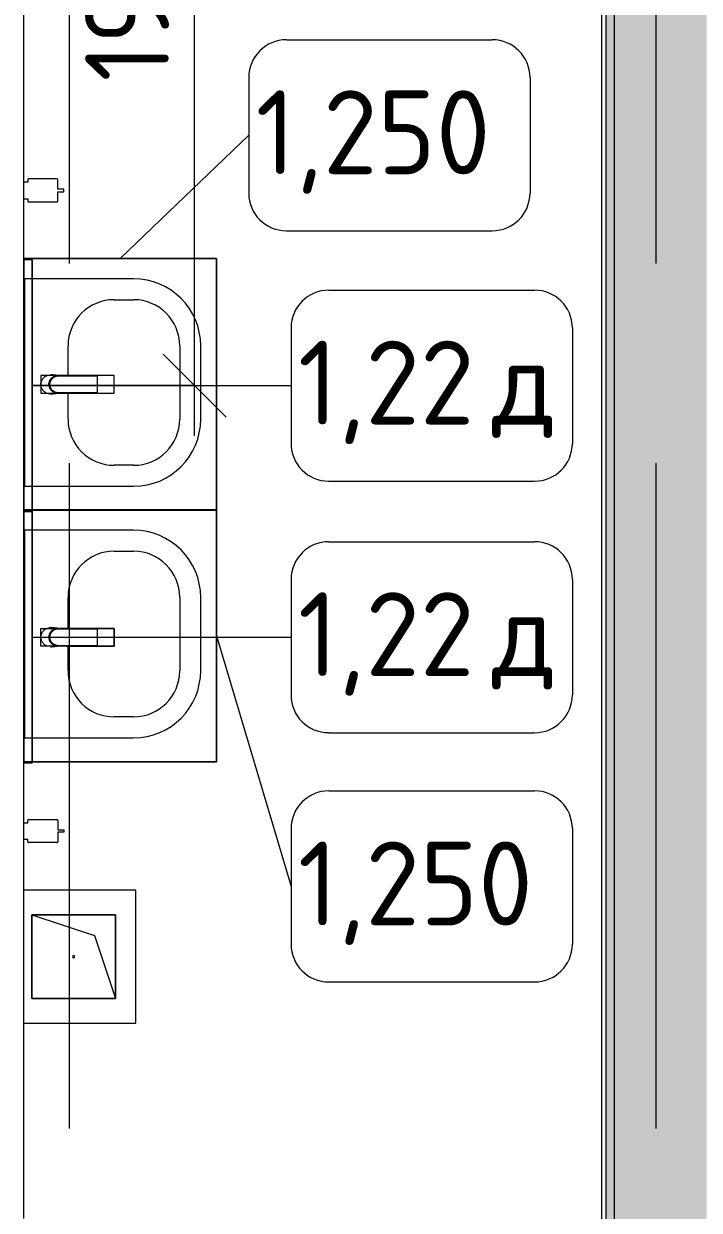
# Model space of a CAD drawing. Header units: millimetres. Extents: x 957 to 228198, y -8553 to 29000.
# Drawn here: x 60203 to 61815, y 3760 to 6590 of the extents above; entities that cross this region are included whole.
import ezdxf

# ---------------------------------------------------------------- set-up
doc = ezdxf.new("R2010")
doc.units = ezdxf.units.MM
doc.linetypes.add('Осевая', pattern=[3175, 635, -476.25, 1587.5, -476.25])
for name, color, linetype, lineweight in [('0-1', 7, 'Continuous', 9), ('A-ANNO-DIMS', 7, 'Continuous', 9), ('A-ANNO-DIMS-100', 7, 'Continuous', 9), ('A-GENM', 7, 'Continuous', 9), ('A-WALL', 7, 'Continuous', 9), ('I-FURN-IDEN', 7, 'Continuous', 9), ('I-WALL', 7, 'Continuous', 9), ('P-SANR-FIXT-1', 7, 'Continuous', 13), ('Оси-2', 7, 'Осевая', 9)]:
    doc.layers.add(name, color=color, linetype=linetype, lineweight=lineweight)
for name, color, linetype, lineweight, true_color in [('A-WALL-FNSH-1', 9, 'Continuous', 9, 0x808080), ('I-FURN-1', 9, 'Continuous', 9, 0x808080), ('P-SANR-FIXT-2', 9, 'Continuous', 13, 0x808080)]:
    doc.layers.add(name, color=color, linetype=linetype, lineweight=lineweight, true_color=true_color)
doc.styles.add('GOST Common_3', font='GOST_Common.ttf', dxfattribs={"height": 200})
doc.styles.add('ISOCPEUR_3', font='isocpeur.ttf', dxfattribs={"width": 0.9, "height": 200})
doc.dimstyles.new('ISO-2_0_0_9К_Средний_округл2_1', dxfattribs={"dimscale": 304.8, "dimtxt": 199.196235, "dimasz": 0.492126, "dimexe": 0.393701, "dimexo": 0, "dimgap": 0, "dimtad": 1, "dimdec": 0, "dimrnd": 10, "dimzin": 0, "dimdsep": 46, "dimtxsty": 'ISOCPEUR_3', "dimblk1": 'OBLIQUE', "dimblk2": 'OBLIQUE', "dimsah": 1, "dimcen": 0.09, "dimdle": 0.393701, "dimazin": 0, "dimtfac": 1, "dimtdec": 4, "dimtix": 1, "dimtmove": 0, "dimatfit": 3, "dimfxl": 1, "dimtvp": 1, "dimtolj": 1, "dimtzin": 0, "dimarcsym": 2})

# ---------------------------------------------------------------- blocks, each defined once
blk = doc.blocks.new('GM_Отверстие прямоугольное _в плите_ - Отверстие-21604341-План расстановки мебели и оборудования 3 этажа в осях 12-23')
at = {"layer": 'A-GENM'}
for p, q in [((-100, -100), (-100, 100)), ((-100, 100), (100, 100)), ((100, 100), (-100, 100)), ((-100, 100), (-100, -100)), ((-50, 50), (100, 100)), ((100, 100), (100, -100)), ((100, -100), (100, 100)), ((-100, -100), (-50, 50)), ((100, -100), (-100, -100)), ((-100, -100), (100, -100))]:
    blk.add_line(p, q, dxfattribs=at)
for start, end in [(360, 180), (180, 360)]:
    blk.add_arc((0, 0), 2.5, start, end, dxfattribs=at)
blk = doc.blocks.new('зеркало круглое600д - 1_22д зеркало круглое d600-30456177-План расстановки мебели и оборудования 3 этажа в осях 12-23')
at = {"layer": 'I-FURN-1'}
for p, q in [((-300, 0), (300, 0)), ((-300, 0), (-300, -20)), ((-300, -20), (300, -20)), ((300, -20), (-300, -20)), ((300, -20), (300, 0))]:
    blk.add_line(p, q, dxfattribs=at)
blk = doc.blocks.new('зеркало круглое600д - 1_22д зеркало круглое d600-V192-План расстановки мебели и оборудования 3 этажа в осях 12-23')
at = {"layer": 'I-FURN-1'}
for p, q in [((-300, 0), (300, 0)), ((-300, 0), (-300, -20)), ((-300, -20), (300, -20)), ((300, -20), (-300, -20)), ((300, -20), (300, 0))]:
    blk.add_line(p, q, dxfattribs=at)
blk = doc.blocks.new('сифон - Для раковины-30615598-План расстановки мебели и оборудования 3 этажа в осях 12-23')
at = {"layer": 'P-SANR-FIXT-2'}
for p, q in [((200, 40), (198.1, 40)), ((200, 40), (200, 4.4)), ((200, 2.9), (200, -40)), ((198.1, -40), (200, -40))]:
    blk.add_line(p, q, dxfattribs=at)
blk = doc.blocks.new('смеситель для раковины - Default-30615600-План расстановки мебели и оборудования 3 этажа в осях 12-23')
at = {"layer": '0-1'}
for p, q in [((21, 151.6), (-21, 151.6)), ((20.3, 111.8), (-20.3, 111.8)), ((-22.8, 2.9), (-21.7, 15.4)), ((-20.7, 17.2), (-20.7, 16.7)), ((-20.3, 19.4), (-20.3, 15.8)), ((20.3, 15.8), (20.3, 19.4)), ((20.8, 16.7), (20.8, 17.2))]:
    blk.add_line(p, q, dxfattribs=at)
at = {"layer": '0-1', "flags": 128}
for points in [[(-21, 151.3), (-21, 147.9), (-21, 145.7), (-21, 145.2), (-21, 144.9), (-21, 144.8), (-21, 144.7), (-21, 144.7)], [(21, 89.1), (21, 88.6), (21, 88.3), (21, 88.3)], [(21.7, 15.4), (22.3, 8.3), (22.8, 2.9)]]:
    blk.add_lwpolyline(points, dxfattribs=at)
at = {"layer": 'P-SANR-FIXT-2'}
for p, q in [((21, 151.6), (-21, 151.6)), ((-21, 151.6), (-21, -23)), ((21, -23), (21, 151.6)), ((-20.3, 111.8), (-20.3, 111.8)), ((-20.3, 111.8), (-20.3, 109.7)), ((20.3, 109.7), (20.3, 111.8)), ((20.3, 111.8), (20.3, 111.8)), ((-21, -23), (21, -23))]:
    blk.add_line(p, q, dxfattribs=at)
at = {"layer": 'P-SANR-FIXT-2', "flags": 128}
for points in [[(-21, 144), (-21, 91), (-21, 37.9)], [(21, 37.9), (21, 91), (21, 144)], [(-20.3, 19.4), (-20.3, 60.2), (-20.3, 109.7)], [(20.3, 109.7), (20.3, 60.2), (20.3, 19.4)], [(21, 17.1), (21, 22.3), (21, 27.5), (21, 32.7), (21, 37.9)], [(-20.3, 15.8), (-20.3, 17.1), (-20.3, 18.4)], [(20.3, 18.4), (20.3, 17.1), (20.3, 15.8)], [(21, 15.1), (21, 15.6), (21, 16.1), (21, 16.6), (21, 17.1)], [(22.9, -1.8), (22.4, 2.9), (22, 7.6), (21.5, 12.3), (21.1, 17.1)], [(21.1, 17.1), (21.5, 12.3), (22, 7.6), (22.4, 2.9), (22.9, -1.8)]]:
    blk.add_lwpolyline(points, dxfattribs=at)
at = {"layer": 'P-SANR-FIXT-2'}
for centre, major_axis, ratio, start_param, end_param in [((-9809.3, 72.1), (-9788.3, 0.5), 0.986286, 3.135948, 3.138103), ((0, 17.2), (20.8, 0), 0.98634, 3.060685, 3.141593), ((0, 17.2), (20.8, 0), 0.98634, 3.141593, 3.395551), ((0, 17.2), (20.8, 0), 0.98634, 3.707105, 3.769911), ((0, 17.2), (20.8, 0), 0.98634, 5.654867, 5.717635), ((0, 17.2), (-20.8, 0), 0.98634, 2.887544, 3.141593), ((0, 17.2), (20.8, 0), 0.98634, 0, 0.080911), ((0, 17.2), (20.8, 0), 0.98634, 4.154533, 5.270098)]:
    blk.add_ellipse(centre, major_axis=major_axis, ratio=ratio, start_param=start_param, end_param=end_param, dxfattribs=at)
for points, knots in [([(-21, 151.6), (-21, 151.7), (-21, 151.5), (-21, 150.5), (-21, 148.7), (-21, 146.9), (-21, 145.2), (-21, 144.4), (-21, 144)], [0.4444444, 0.4444444, 0.4444444, 0.4444444, 0.5555556, 0.6666667, 0.7777778, 0.8888889, 0.9444444, 1, 1, 1, 1]), ([(21, 144), (21, 144.4), (21, 145.2), (21, 146.9), (21, 148.7), (21, 150.5), (21, 151.5), (21, 151.7), (21, 151.6)], [0, 0, 0, 0, 0.0555556, 0.1111111, 0.2222222, 0.3333333, 0.4444444, 0.5555556, 0.5555556, 0.5555556, 0.5555556]), ([(-21.8, 13.9), (-21.8, 14.6), (-21.7, 16.1), (-21.6, 18.9), (-21.5, 22.1), (-21.5, 25.2), (-21.4, 27.9), (-21.4, 30), (-21.4, 31.8), (-21.3, 33.4), (-21.3, 34.5), (-21.3, 35.6), (-21.3, 37), (-21.3, 38.7), (-21.2, 41), (-21.2, 44.2), (-21.2, 48.8), (-21.1, 54.3), (-21.1, 59.3), (-21.1, 63.2), (-21.1, 66.1), (-21.1, 68.8), (-21.1, 72.5), (-21, 78.9), (-21, 84.5), (-21, 88.1)], [0, 0, 0, 0, 0.083333, 0.166667, 0.25, 0.333333, 0.375, 0.416667, 0.458333, 0.479167, 0.5, 0.520833, 0.541667, 0.583333, 0.625, 0.666667, 0.708333, 0.75, 0.791667, 0.8125, 0.833333, 0.854167, 0.875, 0.916667, 1, 1, 1, 1]), ([(21, 88.1), (21, 84.5), (21, 78.9), (21.1, 72.5), (21.1, 68.8), (21.1, 66.1), (21.1, 63.2), (21.1, 59.3), (21.2, 54.3), (21.2, 48.8), (21.2, 44.2), (21.3, 41), (21.3, 38.7), (21.3, 37), (21.3, 35.6), (21.3, 34.5), (21.3, 33.4), (21.4, 31.8), (21.4, 30), (21.4, 27.9), (21.5, 25.2), (21.5, 22.1), (21.6, 18.9), (21.7, 16.1), (21.8, 14.6), (21.8, 13.9)], [0, 0, 0, 0, 0.083333, 0.125, 0.145833, 0.166667, 0.1875, 0.208333, 0.25, 0.291667, 0.333333, 0.375, 0.416667, 0.458333, 0.479167, 0.5, 0.520833, 0.541667, 0.583333, 0.625, 0.666667, 0.75, 0.833333, 0.916667, 1, 1, 1, 1]), ([(-21.1, 17.1), (-21.2, 16.5), (-21.3, 15.4), (-21.5, 13.7), (-21.6, 11.8), (-21.9, 9.3), (-22.1, 7.6), (-22.4, 5.3), (-22.6, 3), (-22.8, 1.4), (-22.9, 0.3)], [0, 0, 0, 0, 0.1, 0.2, 0.3, 0.4, 0.6, 0.7, 0.8, 1, 1, 1, 1]), ([(-22.6, 3.6), (-22.6, 3.8), (-22.5, 4.4), (-22.4, 5.5), (-22.3, 6.9), (-22.2, 8.4), (-22, 10.9), (-21.9, 12.9), (-21.8, 13.9)], [0.3178487, 0.3178487, 0.3178487, 0.3178487, 0.375, 0.5, 0.625, 0.75, 0.875, 1, 1, 1, 1]), ([(21, 15.1), (20.9, 14), (20.5, 11.7), (19.3, 8.5), (17.6, 5.5), (14.8, 1.9), (11.1, -0.9), (6.8, -2.8), (3.4, -3.6), (0, -3.8), (-4.5, -3.5), (-10.1, -1.7), (-14.7, 1.9), (-17.6, 5.5), (-19.3, 8.4), (-20.5, 11.7), (-20.9, 13.9), (-21, 15)], [0, 0, 0, 0, 0.055556, 0.111111, 0.166667, 0.222222, 0.333333, 0.388889, 0.444444, 0.5, 0.555556, 0.666667, 0.777778, 0.833333, 0.888889, 0.944444, 1, 1, 1, 1]), ([(20.3, 19.4), (20.3, 18.2), (20.2, 15.9), (19.3, 12.3), (18, 9.6), (16.8, 7.5), (15.7, 6), (14.5, 4.7), (12.8, 3), (10.4, 1.2), (7.1, -0.4), (2.4, -1.7), (-2.5, -1.7), (-7.1, -0.4), (-10.9, 1.5), (-13.6, 3.7), (-15.4, 5.7), (-16.5, 7.1), (-17.7, 9), (-18.9, 11.5), (-20, 15), (-20.3, 17.7), (-20.3, 19.4)], [0, 0, 0, 0, 0.055556, 0.111111, 0.166667, 0.194444, 0.222222, 0.25, 0.277778, 0.333333, 0.388889, 0.444444, 0.555556, 0.611111, 0.666667, 0.75, 0.770833, 0.791667, 0.833333, 0.875, 0.916667, 1, 1, 1, 1]), ([(20.3, 15.8), (20.3, 13.7), (19.8, 10.7), (17.9, 6.9), (16.3, 4.7), (14.8, 3.1), (13, 1.5), (11.1, 0.2), (9, -0.8), (7.3, -1.5), (5.5, -2), (3.6, -2.4), (1.4, -2.7), (-0.9, -2.7), (-3.3, -2.5), (-5.5, -2), (-7.7, -1.3), (-9.8, -0.4), (-11.7, 0.6), (-13.5, 1.9), (-15.1, 3.4), (-16.9, 5.4), (-19.5, 9.5), (-20.3, 13.2), (-20.3, 15.8)], [0, 0, 0, 0, 0.111111, 0.166667, 0.222222, 0.25, 0.277778, 0.333333, 0.361111, 0.388889, 0.416667, 0.444444, 0.479167, 0.513889, 0.548611, 0.583333, 0.618056, 0.652778, 0.6875, 0.722222, 0.756944, 0.791667, 0.861111, 1, 1, 1, 1]), ([(21.1, 19.2), (21.3, 18.6), (21.7, 16.8), (21.8, 15.1), (21.8, 13.9)], [0.8206896, 0.8206896, 0.8206896, 0.8206896, 0.8888889, 1, 1, 1, 1]), ([(21.1, 17.1), (21.1, 16.7), (21.2, 16), (21.3, 15), (21.4, 13.9), (21.6, 12.5), (21.8, 10.8), (22, 8.7), (22.2, 6.9), (22.4, 5.5), (22.5, 4.5), (22.6, 3.4), (22.7, 2.4), (22.8, 1.5), (22.9, 0.8), (22.9, 0.4), (22.9, 0.3)], [0, 0, 0, 0, 0.0625, 0.125, 0.1875, 0.25, 0.375, 0.5, 0.625, 0.6875, 0.75, 0.8125, 0.875, 0.9375, 0.96875, 1, 1, 1, 1]), ([(21.8, 13.9), (21.8, 13.3), (21.9, 11.9), (22, 10), (22.2, 8.4), (22.2, 7.3), (22.3, 6.4), (22.4, 5.2), (22.6, 3.7), (22.8, 2), (22.9, 0.8), (22.9, 0.3)], [0, 0, 0, 0, 0.083333, 0.166667, 0.25, 0.333333, 0.416667, 0.5, 0.666667, 0.833333, 1, 1, 1, 1]), ([(22.1, 7), (22.2, 6.5), (22.8, 4.3), (23, 2), (22.9, 0.3)], [0.8, 0.8, 0.8, 0.8, 0.85, 1, 1, 1, 1]), ([(22.9, -1.8), (22.6, -4.5), (21.7, -8.2), (19.1, -12.8), (16.7, -15.9), (13.7, -18.5), (10.4, -20.6), (6.8, -22.1), (3.4, -22.8), (0.5, -23), (-2.9, -22.9), (-6.8, -22.1), (-10.7, -20.5), (-13.4, -18.7), (-15.3, -17.2), (-17, -15.4), (-19, -12.9), (-20.6, -10.1), (-21.5, -8), (-21.7, -7.4)], [0, 0, 0, 0, 0.1111111, 0.1666667, 0.2222222, 0.2777778, 0.3333333, 0.3888889, 0.4444444, 0.4791667, 0.5138889, 0.5833333, 0.6527778, 0.6875, 0.7222222, 0.7569444, 0.7916667, 0.8611111, 0.8888889, 0.8888889, 0.8888889, 0.8888889])]:
    blk.add_open_spline(points, degree=3, knots=knots, dxfattribs=at)
for points in [[(21, 37.9), (21, 36.1), (21, 32.7), (21.1, 27.5), (21.1, 22.3), (21.1, 18.8), (21.1, 17.1)], [(-22.9, 0.3), (-23, 2.1), (-22.8, 3.8), (-22.4, 5.5)], [(-21.8, 13.9), (-21.8, 15.7), (-21.5, 17.5), (-21.1, 19.2)], [(-21.1, 17.1), (-21.1, 16.7), (-21.1, 16), (-21, 15.3), (-21, 15)], [(21.1, 17.1), (21.1, 16.7), (21.1, 16.1), (21, 15.4), (21, 15.1)], [(22.9, 0.3), (22.8, 1.7), (22.5, 4.5), (22, 8.7), (21.5, 12.9), (21.2, 15.7), (21.1, 17.1)], [(22.9, 0.3), (22.9, -0.1), (22.9, -0.4), (22.9, -0.8)]]:
    blk.add_open_spline(points, degree=3, dxfattribs=at)
blk = doc.blocks.new('TOY_Диспансер мыло - Дозатор Elegance new 11654 019001 хром-30593950-План расстановки мебели и оборудования 3 этажа в осях 12-23')
at = {"layer": 'A-GENM'}
for p, q in [((122.2, 86.7), (99.5, 86.7)), ((127.9, 101.6), (122.2, 101.6)), ((122.2, 101.6), (122.2, 86.7)), ((127.9, 86.7), (127.9, 101.6)), ((150.5, 86.7), (127.9, 86.7)), ((97.5, 84.7), (97.5, 17)), ((152.5, 17), (152.5, 84.7)), ((99.5, 15), (105, 15)), ((105, 15), (105, 5.5)), ((145, 5.5), (145, 15)), ((145, 15), (150.5, 15))]:
    blk.add_line(p, q, dxfattribs=at)
for centre, start, end in [((99.5, 84.7), 90, 180), ((150.5, 84.7), 360, 90), ((99.5, 17), 180, 270), ((150.5, 17), 270, 360)]:
    blk.add_arc(centre, 2, start, end, dxfattribs=at)
blk = doc.blocks.new('сифон - Для раковины-30610345-План расстановки мебели и оборудования 3 этажа в осях 12-23')
at = {"layer": 'P-SANR-FIXT-2'}
for p, q in [((200, 40), (198.1, 40)), ((200, 40), (200, 0.2)), ((200, 0), (200, -0.9)), ((200, -1.4), (200, -40)), ((198.1, -40), (200, -40))]:
    blk.add_line(p, q, dxfattribs=at)
blk = doc.blocks.new('смеситель для раковины - Default-30607276-План расстановки мебели и оборудования 3 этажа в осях 12-23')
at = {"layer": '0-1'}
for p, q in [((-20.7, -16.7), (-20.7, -17.2)), ((-20.3, -15.8), (-20.3, -19.4)), ((20.3, -19.4), (20.3, -15.8)), ((20.8, -17.2), (20.8, -16.7)), ((22.8, -2.9), (21.7, -15.4)), ((-20.3, -111.8), (20.3, -111.8)), ((-21, -151.6), (21, -151.6))]:
    blk.add_line(p, q, dxfattribs=at)
at = {"layer": '0-1', "flags": 128}
for points in [[(-21.7, -15.4), (-22.3, -8.3), (-22.8, -2.9)], [(-21, -89.3), (-21, -88.6), (-21, -88.2), (-21, -88), (-21, -88)], [(21, -88.3), (21, -88.3), (21, -88.5), (21, -88.9), (21, -89.1)]]:
    blk.add_lwpolyline(points, dxfattribs=at)
at = {"layer": 'P-SANR-FIXT-2'}
for p, q in [((-21, -151.6), (-21, 23)), ((-21, 23), (21, 23)), ((21, 23), (21, -151.6)), ((-20.3, -109.7), (-20.3, -111.8)), ((-20.3, -111.8), (-20.3, -111.8)), ((20.3, -111.8), (20.3, -109.7)), ((20.3, -111.8), (20.3, -111.8)), ((21, -151.6), (-21, -151.6))]:
    blk.add_line(p, q, dxfattribs=at)
at = {"layer": 'P-SANR-FIXT-2', "flags": 128}
for points in [[(21.1, -17.1), (21.5, -12.3), (22, -7.6), (22.4, -2.9), (22.9, 1.8)], [(22.9, 1.8), (22.4, -2.9), (22, -7.6), (21.5, -12.3), (21.1, -17.1)], [(-20.3, -18.4), (-20.3, -17.1), (-20.3, -15.8)], [(-20.3, -109.7), (-20.3, -60.2), (-20.3, -19.4)], [(20.3, -15.8), (20.3, -17.1), (20.3, -18.4)], [(20.3, -19.4), (20.3, -60.2), (20.3, -109.7)], [(21, -17.1), (21, -16.6), (21, -16.1), (21, -15.6), (21, -15.1)], [(21, -37.9), (21, -32.7), (21, -27.5), (21, -22.3), (21, -17.1)], [(-21, -37.9), (-21, -91), (-21, -144)], [(21, -144), (21, -91), (21, -37.9)]]:
    blk.add_lwpolyline(points, dxfattribs=at)
at = {"layer": 'P-SANR-FIXT-2'}
for centre, major_axis, ratio, start_param, end_param in [((0, -17.2), (20.8, 0), 0.98634, 1.013087, 2.128653), ((-9809.3, -72.1), (9788.3, 0.5), 0.986286, 0.003489, 0.005645), ((0, -17.2), (-20.8, 0), 0.98634, 6.029227, 6.283185), ((0, -17.2), (20.8, 0), 0.98634, 3.141593, 3.222501), ((0, -17.2), (20.8, 0), 0.98634, 2.513274, 2.57608), ((0, -17.2), (20.8, 0), 0.98634, 0.56555, 0.628319), ((0, -17.2), (20.8, 0), 0.98634, 0, 0.254049), ((0, -17.2), (20.8, 0), 0.98634, 6.202274, 6.283185)]:
    blk.add_ellipse(centre, major_axis=major_axis, ratio=ratio, start_param=start_param, end_param=end_param, dxfattribs=at)
for points, knots in [([(-21.7, 7.4), (-21.2, 8.6), (-20.2, 11.1), (-18, 14.3), (-15.3, 17.2), (-12.2, 19.6), (-8.7, 21.4), (-5.4, 22.4), (-2.5, 22.9), (0.8, 23.1), (4.8, 22.7), (8.8, 21.3), (11.6, 19.8), (13.7, 18.4), (15.6, 16.8), (17.8, 14.5), (21.2, 9.7), (22.5, 5.1), (22.9, 1.8)], [0.1111111, 0.1111111, 0.1111111, 0.1111111, 0.1666667, 0.2222222, 0.2777778, 0.3333333, 0.3888889, 0.4444444, 0.4791667, 0.5138889, 0.5833333, 0.6527778, 0.6875, 0.7222222, 0.7569444, 0.7916667, 0.8611111, 1, 1, 1, 1]), ([(-21, -15), (-20.9, -13.9), (-20.5, -11.7), (-19.3, -8.4), (-17.6, -5.5), (-14.7, -1.9), (-10.1, 1.7), (-4.5, 3.5), (0, 3.8), (3.4, 3.6), (6.8, 2.8), (11.1, 0.9), (14.8, -1.9), (17.6, -5.5), (19.3, -8.5), (20.5, -11.7), (20.9, -14), (21, -15.1)], [0, 0, 0, 0, 0.055556, 0.111111, 0.166667, 0.222222, 0.333333, 0.444444, 0.5, 0.555556, 0.611111, 0.666667, 0.777778, 0.833333, 0.888889, 0.944444, 1, 1, 1, 1]), ([(-20.3, -15.8), (-20.3, -13.7), (-19.8, -10.7), (-17.9, -6.9), (-16.3, -4.7), (-14.8, -3.1), (-13, -1.5), (-11.1, -0.2), (-9, 0.8), (-7.3, 1.5), (-5.5, 2), (-3.5, 2.4), (-1.4, 2.7), (1, 2.7), (3.3, 2.5), (5.5, 2), (7.7, 1.3), (9.8, 0.4), (11.7, -0.6), (13.5, -1.9), (15.1, -3.4), (16.9, -5.4), (19.5, -9.5), (20.3, -13.2), (20.3, -15.8)], [0, 0, 0, 0, 0.111111, 0.166667, 0.222222, 0.25, 0.277778, 0.333333, 0.361111, 0.388889, 0.416667, 0.444444, 0.479167, 0.513889, 0.548611, 0.583333, 0.618056, 0.652778, 0.6875, 0.722222, 0.756944, 0.791667, 0.861111, 1, 1, 1, 1]), ([(-20.3, -19.4), (-20.3, -18.2), (-20.2, -15.9), (-19.3, -12.3), (-18, -9.6), (-16.8, -7.5), (-15.7, -6.1), (-14.5, -4.7), (-12.8, -3), (-9.4, -0.5), (-3.7, 1.7), (2.4, 1.7), (7.1, 0.4), (10.9, -1.5), (13.6, -3.7), (15.4, -5.7), (16.5, -7.1), (17.8, -9), (18.9, -11.5), (20, -15), (20.3, -17.7), (20.3, -19.4)], [0, 0, 0, 0, 0.055556, 0.111111, 0.166667, 0.194444, 0.222222, 0.25, 0.277778, 0.333333, 0.444444, 0.555556, 0.611111, 0.666667, 0.75, 0.770833, 0.791667, 0.833333, 0.875, 0.916667, 1, 1, 1, 1]), ([(-22.9, -0.3), (-22.8, -1.4), (-22.6, -3), (-22.4, -5.3), (-22.1, -7.6), (-21.9, -9.3), (-21.6, -11.8), (-21.5, -13.7), (-21.3, -15.4), (-21.2, -16.5), (-21.1, -17.1)], [0, 0, 0, 0, 0.2, 0.3, 0.4, 0.6, 0.7, 0.8, 0.9, 1, 1, 1, 1]), ([(-21.8, -13.9), (-21.9, -12.9), (-22, -10.9), (-22.2, -8.4), (-22.3, -6.9), (-22.4, -5.5), (-22.5, -4.4), (-22.6, -3.8), (-22.6, -3.6)], [0, 0, 0, 0, 0.125, 0.25, 0.375, 0.5, 0.625, 0.6821513, 0.6821513, 0.6821513, 0.6821513]), ([(-21, -88.1), (-21, -84.5), (-21, -78.9), (-21.1, -72.5), (-21.1, -68.8), (-21.1, -66.1), (-21.1, -63.2), (-21.1, -59.3), (-21.1, -54.3), (-21.2, -48.8), (-21.2, -44.2), (-21.2, -41), (-21.3, -38.7), (-21.3, -37), (-21.3, -35.6), (-21.3, -34.5), (-21.3, -33.4), (-21.4, -31.8), (-21.4, -30), (-21.4, -27.9), (-21.5, -25.2), (-21.5, -22.1), (-21.6, -18.9), (-21.7, -16.1), (-21.8, -14.6), (-21.8, -13.9)], [0, 0, 0, 0, 0.083333, 0.125, 0.145833, 0.166667, 0.1875, 0.208333, 0.25, 0.291667, 0.333333, 0.375, 0.416667, 0.458333, 0.479167, 0.5, 0.520833, 0.541667, 0.583333, 0.625, 0.666667, 0.75, 0.833333, 0.916667, 1, 1, 1, 1]), ([(21.8, -13.9), (21.8, -14.6), (21.7, -16.1), (21.6, -18.9), (21.5, -22.1), (21.5, -25.2), (21.4, -27.9), (21.4, -30), (21.4, -31.8), (21.3, -33.4), (21.3, -34.5), (21.3, -35.6), (21.3, -37), (21.3, -38.7), (21.3, -41), (21.2, -44.2), (21.2, -48.8), (21.2, -54.3), (21.1, -59.3), (21.1, -63.2), (21.1, -66.1), (21.1, -68.8), (21.1, -72.5), (21, -78.9), (21, -84.5), (21, -88.1)], [0, 0, 0, 0, 0.083333, 0.166667, 0.25, 0.333333, 0.375, 0.416667, 0.458333, 0.479167, 0.5, 0.520833, 0.541667, 0.583333, 0.625, 0.666667, 0.708333, 0.75, 0.791667, 0.8125, 0.833333, 0.854167, 0.875, 0.916667, 1, 1, 1, 1]), ([(22.9, -0.3), (22.9, -0.4), (22.9, -0.8), (22.8, -1.5), (22.7, -2.4), (22.6, -3.4), (22.5, -4.5), (22.4, -5.5), (22.2, -6.9), (22, -8.7), (21.8, -10.8), (21.6, -12.5), (21.4, -13.9), (21.3, -15), (21.2, -16), (21.1, -16.7), (21.1, -17.1)], [0, 0, 0, 0, 0.03125, 0.0625, 0.125, 0.1875, 0.25, 0.3125, 0.375, 0.5, 0.625, 0.75, 0.8125, 0.875, 0.9375, 1, 1, 1, 1]), ([(21.8, -13.9), (21.8, -15.1), (21.7, -16.8), (21.3, -18.6), (21.1, -19.2)], [0, 0, 0, 0, 0.1111111, 0.1793104, 0.1793104, 0.1793104, 0.1793104]), ([(22.9, -0.3), (22.9, -0.8), (22.8, -2), (22.6, -3.7), (22.4, -5.2), (22.3, -6.4), (22.2, -7.3), (22.2, -8.4), (22, -10), (21.9, -11.9), (21.8, -13.3), (21.8, -13.9)], [0, 0, 0, 0, 0.166667, 0.333333, 0.5, 0.583333, 0.666667, 0.75, 0.833333, 0.916667, 1, 1, 1, 1]), ([(-21, -144), (-21, -144.4), (-21, -145.2), (-21, -146.9), (-21, -148.7), (-21, -150.5), (-21, -151.5), (-21, -151.7), (-21, -151.6)], [0, 0, 0, 0, 0.0555556, 0.1111111, 0.2222222, 0.3333333, 0.4444444, 0.5555556, 0.5555556, 0.5555556, 0.5555556]), ([(21, -151.6), (21, -151.7), (21, -151.5), (21, -150.5), (21, -148.7), (21, -146.9), (21, -145.2), (21, -144.4), (21, -144)], [0.4444444, 0.4444444, 0.4444444, 0.4444444, 0.5555556, 0.6666667, 0.7777778, 0.8888889, 0.9444444, 1, 1, 1, 1])]:
    blk.add_open_spline(points, degree=3, knots=knots, dxfattribs=at)
for points in [[(22.9, 0.8), (22.9, 0.4), (22.9, 0.1), (22.9, -0.3)], [(-22.5, -5.4), (-22.8, -3.7), (-23, -2), (-22.9, -0.3)], [(-21.1, -19.2), (-21.5, -17.5), (-21.8, -15.7), (-21.8, -13.9)], [(-21, -15), (-21, -15.3), (-21.1, -16), (-21.1, -16.7), (-21.1, -17.1)], [(21, -15.1), (21, -15.4), (21.1, -16.1), (21.1, -16.7), (21.1, -17.1)], [(21.1, -17.1), (21.1, -18.8), (21.1, -22.3), (21.1, -27.5), (21, -32.7), (21, -36.1), (21, -37.9)], [(21.1, -17.1), (21.2, -15.7), (21.5, -12.9), (22, -8.7), (22.5, -4.5), (22.8, -1.7), (22.9, -0.3)], [(22.9, -0.3), (23, -2.6), (22.7, -4.8), (22.1, -7)]]:
    blk.add_open_spline(points, degree=3, dxfattribs=at)
blk = doc.blocks.new('TOY_Диспансер мыло - Дозатор Elegance new 11654 019001 хром-30615784-План расстановки мебели и оборудования 3 этажа в осях 12-23')
at = {"layer": 'A-GENM'}
for p, q in [((97.5, -84.7), (97.5, -17)), ((99.5, -15), (105, -15)), ((105, -15), (105, -5.5)), ((145, -5.5), (145, -15)), ((145, -15), (150.5, -15)), ((152.5, -17), (152.5, -84.7)), ((122.2, -86.7), (99.5, -86.7)), ((122.2, -101.6), (122.2, -86.7)), ((127.9, -101.6), (122.2, -101.6)), ((127.9, -86.7), (127.9, -101.6)), ((150.5, -86.7), (127.9, -86.7))]:
    blk.add_line(p, q, dxfattribs=at)
for centre, start, end in [((99.5, -17), 90, 180), ((150.5, -17), 0, 90), ((99.5, -84.7), 180, 270), ((150.5, -84.7), 270, 0)]:
    blk.add_arc(centre, 2, start, end, dxfattribs=at)
blk = doc.blocks.new('Plumbing_Drainage_hansgrohe_56248XXX-RainDrain-Point-Complete-set-po - 800 Stainless Steel Optic-V201-План расстановки мебели и оборудования 3 этажа в осях 12-23')
at = {"layer": 'P-SANR-FIXT-2'}
for p, q in [((158.5, 158.5), (-109.3, 158.5)), ((158.5, -158.5), (158.5, 158.5)), ((-109.3, -158.5), (158.5, -158.5))]:
    blk.add_line(p, q, dxfattribs=at)
blk = doc.blocks.new('Мебель_универсальная - 1_250-31405634-План расстановки мебели и оборудования 3 этажа в осях 12-23')
at = {"layer": 'I-FURN-1'}
for p, q in [((300, 230), (-300, 230)), ((-300, 230), (-300, -230)), ((-300, -230), (-300, 230)), ((-300, 230), (300, 230)), ((300, -210.3), (300, 230)), ((300, 230), (300, -210.3)), ((300, -230), (300, -210.3)), ((300, -210.3), (300, -230)), ((-300, -230), (-296.3, -230)), ((-296.3, -230), (-300, -230)), ((-296.3, -230), (-290.6, -230)), ((-290.6, -230), (-296.3, -230)), ((-290.4, -230), (-273.5, -230)), ((-273.5, -230), (-290.4, -230)), ((-273.2, -230), (-245.8, -230)), ((-245.8, -230), (-273.2, -230)), ((-245.3, -230), (-208.5, -230)), ((-208.5, -230), (-245.3, -230)), ((-207.9, -230), (-163, -230)), ((-163, -230), (-207.9, -230)), ((-162.4, -230), (-111.2, -230)), ((-111.2, -230), (-162.4, -230)), ((-110.4, -230), (2.8, -230)), ((-40, -230), (-110.4, -230)), ((4.4, -230), (117.7, -230)), ((117.7, -230), (40, -230)), ((118.4, -230), (169.6, -230)), ((169.6, -230), (118.4, -230)), ((171.4, -230), (215.2, -230)), ((215.2, -230), (171.4, -230)), ((215.8, -230), (252.6, -230)), ((252.6, -230), (215.8, -230)), ((253.1, -230), (280.4, -230)), ((280.4, -230), (253.1, -230)), ((280.8, -230), (297.6, -230)), ((297.6, -230), (280.8, -230)), ((297.9, -230), (300, -230)), ((300, -230), (297.9, -230))]:
    blk.add_line(p, q, dxfattribs=at)
blk = doc.blocks.new('Мебель_универсальная - 1_250-31406785-План расстановки мебели и оборудования 3 этажа в осях 12-23')
at = {"layer": 'I-FURN-1'}
for p, q in [((300, 230), (-300, 230)), ((-300, 230), (-300, -210.3)), ((-300, -210.3), (-300, 230)), ((-300, 230), (300, 230)), ((300, -210.3), (300, 230)), ((300, 230), (300, -210.3)), ((-300, -210.3), (-300, -230)), ((-300, -230), (-300, -210.3)), ((300, -230), (300, -210.3)), ((300, -210.3), (300, -230)), ((-300, -230), (-297, -230)), ((-297, -230), (-300, -230)), ((-296.9, -230), (-291.2, -230)), ((-291.2, -230), (-296.9, -230)), ((-290.9, -230), (-274.1, -230)), ((-274.1, -230), (-290.9, -230)), ((-273.7, -230), (-246.4, -230)), ((-246.4, -230), (-273.7, -230)), ((-245.9, -230), (-209.1, -230)), ((-209.1, -230), (-245.9, -230)), ((-208.5, -230), (-163.6, -230)), ((-163.6, -230), (-208.5, -230)), ((-162.9, -230), (-111.7, -230)), ((-111.7, -230), (-162.9, -230)), ((-111, -230), (2.3, -230)), ((-36.4, -230), (-111, -230)), ((3.8, -230), (117.1, -230)), ((117.1, -230), (43.6, -230)), ((117.9, -230), (169, -230)), ((169, -230), (117.9, -230)), ((169.7, -230), (214.6, -230)), ((214.6, -230), (169.7, -230)), ((215.2, -230), (252, -230)), ((252, -230), (215.2, -230)), ((252.5, -230), (279.9, -230)), ((279.9, -230), (252.5, -230)), ((280.2, -230), (297.1, -230)), ((297.1, -230), (280.2, -230)), ((297.3, -230), (300, -230)), ((300, -230), (297.3, -230))]:
    blk.add_line(p, q, dxfattribs=at)
blk = doc.blocks.new('Раковина SE09 - гибкая подводка_ 640х550х165 PN6_3_ ХВ_ГВ накидная гайка BP DN15_ К-гл_кон_ П DN 50-31404862-План расстановки мебели и оборудования 3 этажа в осях 12-23')
at = {"layer": 'P-SANR-FIXT-2'}
for p, q in [((80, 420), (-95, 420)), ((-95, 370), (80, 370)), ((-255, 260), (-255, 17.8)), ((-205, 213.6), (-205, 260)), ((190, 260), (190, 213.6)), ((240, 17.8), (240, 260)), ((-21, 103.6), (-95, 103.6)), ((80, 103.6), (21, 103.6)), ((-255, 17.8), (-255, 0)), ((-255, 0), (-108.7, 0)), ((-108.3, 0), (-0.3, 0)), ((0, 0), (107.7, 0)), ((108.7, 0), (240, 0)), ((240, 0), (240, 17.8))]:
    blk.add_line(p, q, dxfattribs=at)
for centre, radius, start, end in [((-95, 260), 160, 90, 180), ((80, 260), 160, 360, 90), ((-95, 260), 110, 90, 180), ((80, 260), 110, 360, 90), ((-95, 213.6), 110, 180, 270), ((80, 213.6), 110, 270, 360)]:
    blk.add_arc(centre, radius, start, end, dxfattribs=at)
blk = doc.blocks.new('Раковина SE09 - гибкая подводка_ 640х550х165 PN6_3_ ХВ_ГВ накидная гайка BP DN15_ К-гл_кон_ П DN 50-V254-План расстановки мебели и оборудования 3 этажа в осях 12-23')
at = {"layer": 'P-SANR-FIXT-2'}
for p, q in [((80, 420), (-95, 420)), ((-95, 370), (80, 370)), ((-255, 260), (-255, 17.8)), ((-205, 213.6), (-205, 260)), ((190, 260), (190, 213.6)), ((240, 17.8), (240, 260)), ((-24.1, 103.6), (-95, 103.6)), ((80, 103.6), (17.9, 103.6)), ((-255, 17.8), (-255, 0)), ((-255, 0), (5.7, 0)), ((6.3, 0), (166.7, 0)), ((167.7, 0), (240, 0)), ((240, 0), (240, 17.8))]:
    blk.add_line(p, q, dxfattribs=at)
for centre, radius, start, end in [((-95, 260), 160, 90, 180), ((80, 260), 160, 360, 90), ((-95, 260), 110, 90, 180), ((80, 260), 110, 360, 90), ((-95, 213.6), 110, 180, 270), ((80, 213.6), 110, 270, 360)]:
    blk.add_arc(centre, radius, start, end, dxfattribs=at)
blk = doc.blocks.new('DIMBLOCK92-План расстановки мебели и оборудования 3 этажа в осях 12-23')
at = {"layer": 'A-ANNO-DIMS-100'}
for p, q in [((60611.1, 5606.9), (60611.1, 7769)), ((60505.1, 7649), (60731.1, 7649)), ((60611.1, 7649), (60505.1, 7649)), ((60223.4, 5726.9), (60731.1, 5726.9)), ((60611.1, 5726.9), (60223.4, 5726.9))]:
    blk.add_line(p, q, dxfattribs=at)
at = {"layer": 'A-ANNO-DIMS-100', "lineweight": 20}
for p, q in [((60611.1, 7649), (60536.1, 7724)), ((60611.1, 7649), (60686.1, 7574)), ((60611.1, 5726.9), (60536.1, 5801.9)), ((60611.1, 5726.9), (60686.1, 5651.9))]:
    blk.add_line(p, q, dxfattribs=at)
at = {"layer": 'A-ANNO-DIMS-100', "color": 0, "insert": (60349.9, 6452.4), "char_height": 200, "width": 565.411, "attachment_point": 1, "rotation": 90, "line_spacing_factor": 1.149209, "style": 'ISOCPEUR_3'}
blk.add_mtext('1920', dxfattribs=at)
blk = doc.blocks.new('_Oblique')
at = {"color": 0, "linetype": 'ByBlock', "lineweight": -2}
blk.add_line((-0.5, -0.5), (0.5, 0.5), dxfattribs=at)
blk = doc.blocks.new('Марка_Мебель - В прямоуг_Balcon_Марка-25523697-План расстановки мебели и оборудования 3 этажа в осях 12-23')
at = {"layer": 'I-FURN-IDEN'}
for p, q in [((-2.455, 2.278), (2.455, 2.278)), ((-3.355, 1.378), (-3.355, -1.384)), ((3.355, 1.378), (3.355, -1.378)), ((-2.461, -2.278), (2.455, -2.278))]:
    blk.add_line(p, q, dxfattribs=at)
for centre, radius, start, end in [((-2.455, 1.378), 0.9, 90, 180), ((2.455, 1.378), 0.9, 0, 90), ((-2.461, -1.384), 0.893, 180, 270), ((2.455, -1.378), 0.9, 270, 0)]:
    blk.add_arc(centre, radius, start, end, dxfattribs=at)

msp = doc.modelspace()

# ---------------------------------------------------------------- hatches: boundary and pattern name
at = {"layer": 'I-WALL'}
h = msp.add_hatch(dxfattribs=at)
h.set_pattern_fill('FP_68', color=256, style=0, pattern_type=2)
h.set_pattern_definition([(0, (-10247.55, 0), (121.92, 30.48), [10.058, -81.382, 10.058, -81.382, -487.68]), (0, (-10247.55, 0), (121.92, 30.48), [-182.88, 10.058, -172.822, 10.058, -81.382, -213.36]), (0, (-10247.55, 0), (121.92, 30.48), [-457.2, 10.058, -50.902, 10.058, -142.342]), (120, (-10201.83, 15.24), (-87.356454, 90.345817), [10.058, -81.382, 10.058, -81.382, -487.68]), (120, (-10201.83, 15.24), (-87.356454, 90.345817), [-182.88, 10.058, -172.822, 10.058, -81.382, -213.36]), (120, (-10201.83, 15.24), (-87.356454, 90.345817), [-457.2, 10.058, -50.902, 10.058, -142.342]), (240, (-10186.59, 76.2), (-34.563546, -120.825817), [10.058, -81.382, 10.058, -81.382, -487.68]), (240, (-10186.59, 76.2), (-34.563546, -120.825817), [-182.88, 10.058, -172.822, 10.058, -81.382, -213.36]), (240, (-10186.59, 76.2), (-34.563546, -120.825817), [-457.2, 10.058, -50.902, 10.058, -142.342])])
h.paths.add_polyline_path([(61612.4, 140), (61612.4, 7680), (61592.4, 7680), (61592.4, 140)])
h = msp.add_hatch(dxfattribs=at)
h.set_pattern_fill('FP_17', color=256, style=0, pattern_type=2)
h.set_pattern_definition([(45, (-10247.55, 0), (-57.02463, 57.02463), []), (45, (-10190.526, 0), (-57.02463, 57.02463), [100.806, -20.161, 3.353, -16.808])])
h.paths.add_polyline_path([(61612.5, 120), (61832.4, 120), (61832.4, 7680), (61612.4, 7680), (61612.4, 120)])

# ---------------------------------------------------------------- linework, layer by layer
at = {"layer": 'A-WALL'}
for p, q in [((61612.4, 120), (61612.4, 7680)), ((61592.4, 7660), (61592.4, 140))]:
    msp.add_line(p, q, dxfattribs=at)
at = {"layer": 'A-WALL-FNSH-1'}
for p, q in [((60203.4, 5560.2), (60203.4, 7649)), ((61581.4, 7649), (61581.4, 151)), ((60203.4, 5127.2), (60203.4, 5559.2)), ((60203.4, 3740), (60203.4, 5126.9))]:
    msp.add_line(p, q, dxfattribs=at)
at = {"layer": 'I-FURN-IDEN'}
for p, q in [((60433.7, 6030.5), (60740.2, 6324.2)), ((60223.4, 5726.9), (60841.2, 5726.9)), ((60223.4, 5126.9), (60841.2, 5126.9)), ((60663.7, 5130), (60841.2, 4532.5))]:
    msp.add_line(p, q, dxfattribs=at)
at = {"layer": 'Оси-2'}
for p, q in [((60312.4, -331.5), (60312.4, 24850)), ((61712.4, -331.5), (61712.4, 24850))]:
    msp.add_line(p, q, dxfattribs=at)

# ---------------------------------------------------------------- block references
at = {"layer": 'A-GENM', "rotation": 270}
msp.add_blockref('GM_Отверстие прямоугольное _в плите_ - Отверстие-21604341-План расстановки мебели и оборудования 3 этажа в осях 12-23', (60322.4, 4365), dxfattribs=at)
at = {"layer": 'I-FURN-1'}
for name, p, rotation in [('Мебель_универсальная - 1_250-31405634-План расстановки мебели и оборудования 3 этажа в осях 12-23', (60433.7, 5730.5), 270.0000000000001), ('зеркало круглое600д - 1_22д зеркало круглое d600-30456177-План расстановки мебели и оборудования 3 этажа в осях 12-23', (60203.4, 5726.9), 89.9999999999999), ('зеркало круглое600д - 1_22д зеркало круглое d600-V192-План расстановки мебели и оборудования 3 этажа в осях 12-23', (60203.4, 5126.9), 89.9999999999999), ('Мебель_универсальная - 1_250-31406785-План расстановки мебели и оборудования 3 этажа в осях 12-23', (60433.7, 5130), 270.0000000000001)]:
    msp.add_blockref(name, p, dxfattribs=dict(at, rotation=rotation))
at = {"layer": 'I-FURN-IDEN', "xscale": 99.99999999999993, "yscale": 99.99999999999993, "zscale": 99.99999999999993}
for p in [(61075.7, 6324.2), (61176.7, 5726.9), (61176.7, 5126.9), (61176.7, 4532.5)]:
    msp.add_blockref('Марка_Мебель - В прямоуг_Balcon_Марка-25523697-План расстановки мебели и оборудования 3 этажа в осях 12-23', p, dxfattribs=at)
at = {"layer": 'P-SANR-FIXT-1'}
for name, p, rotation in [('TOY_Диспансер мыло - Дозатор Elegance new 11654 019001 хром-30593950-План расстановки мебели и оборудования 3 этажа в осях 12-23', (60197.9, 6317.5), 269.9999999999999), ('TOY_Диспансер мыло - Дозатор Elegance new 11654 019001 хром-30615784-План расстановки мебели и оборудования 3 этажа в осях 12-23', (60197.9, 4539.4), 89.99999999999987)]:
    msp.add_blockref(name, p, dxfattribs=dict(at, rotation=rotation))
at = {"layer": 'P-SANR-FIXT-2'}
for name, p, rotation in [('Раковина SE09 - гибкая подводка_ 640х550х165 PN6_3_ ХВ_ГВ накидная гайка BP DN15_ К-гл_кон_ П DN 50-V254-План расстановки мебели и оборудования 3 этажа в осях 12-23', (60205.6, 5726.9), 269.9999999999999), ('сифон - Для раковины-30615598-План расстановки мебели и оборудования 3 этажа в осях 12-23', (60403.7, 5730.5), 180), ('смеситель для раковины - Default-30615600-План расстановки мебели и оборудования 3 этажа в осях 12-23', (60267.4, 5730), 269.9999999999996), ('Раковина SE09 - гибкая подводка_ 640х550х165 PN6_3_ ХВ_ГВ накидная гайка BP DN15_ К-гл_кон_ П DN 50-31404862-План расстановки мебели и оборудования 3 этажа в осях 12-23', (60205.6, 5126.9), 269.9999999999999), ('сифон - Для раковины-30610345-План расстановки мебели и оборудования 3 этажа в осях 12-23', (60403.7, 5126.4), 180), ('смеситель для раковины - Default-30607276-План расстановки мебели и оборудования 3 этажа в осях 12-23', (60267.4, 5126.9), 90.00000000000091)]:
    msp.add_blockref(name, p, dxfattribs=dict(at, rotation=rotation))
msp.add_blockref('Plumbing_Drainage_hansgrohe_56248XXX-RainDrain-Point-Complete-set-po - 800 Stainless Steel Optic-V201-План расстановки мебели и оборудования 3 этажа в осях 12-23', (60312.7, 4365), dxfattribs=at)

# ---------------------------------------------------------------- texts
at = {"layer": 'I-FURN-IDEN', "char_height": 200, "attachment_point": 1, "style": 'GOST Common_3'}
for s, insert, width in [('1,250', (60756.7, 6431.2), 737.552), ('1,22', (60857.7, 5834), 561.181), ('\\fGOST Common|b0|i0|c204|p34|;д', (61320.7, 5834), 176.371), ('1,22', (60857.7, 5234), 561.181), ('\\fGOST Common|b0|i0|c204|p34|;д', (61320.7, 5234), 176.371), ('1,250', (60857.7, 4639.5), 737.552)]:
    msp.add_mtext(s, dxfattribs=dict(at, insert=insert, width=width))

# ---------------------------------------------------------------- dimensions: what is measured, and where the dimension line sits
at = {"layer": 'A-ANNO-DIMS'}
dim = msp.add_linear_dim(base=(60611.1, 7649), p1=(60223.4, 5726.9), p2=(60505.1, 7649), angle=90, dimstyle='ISO-2_0_0_9К_Средний_округл2_1', override={"dimpost": '<>', "dimfxl": 1942.610405}, dxfattribs=at)
dim.commit()
dim.dimension.update_dxf_attribs({"geometry": 'DIMBLOCK92-План расстановки мебели и оборудования 3 этажа в осях 12-23', "text_midpoint": (60511.1, 6688)})

doc.saveas('drawing.dxf')
